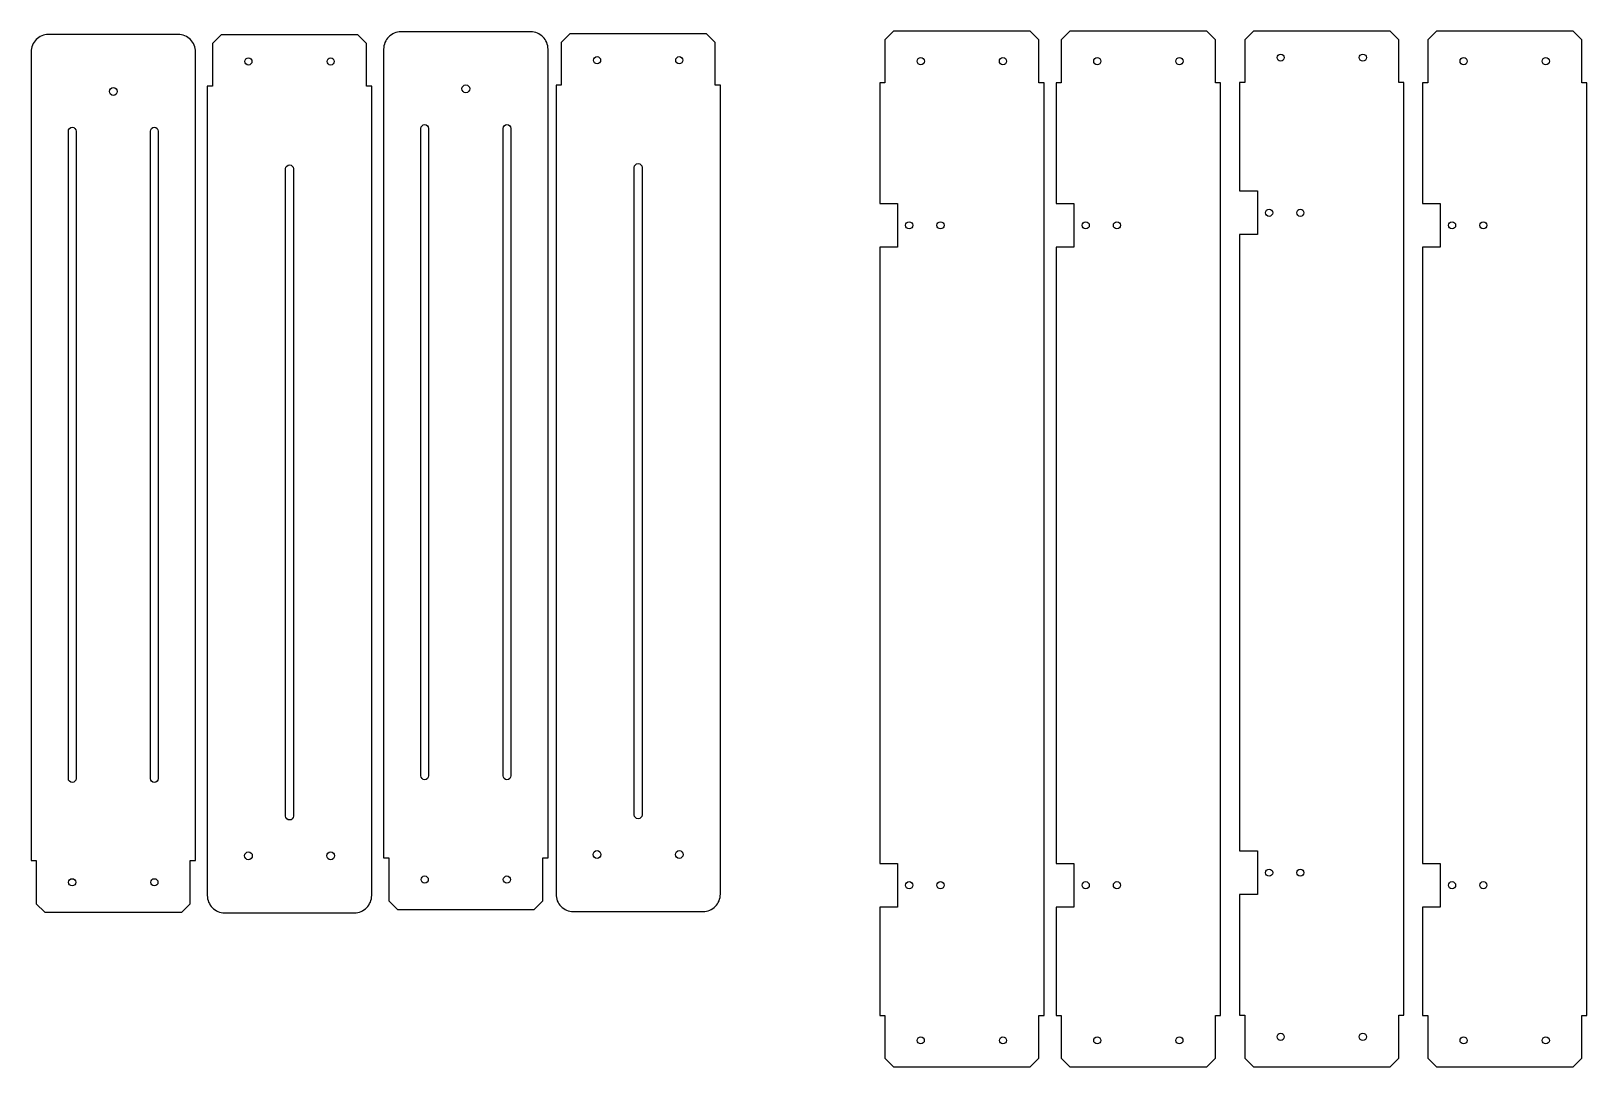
# Model space of a CAD drawing. Header units: inches. Extents: x 0.3 to 35.8, y 0.2 to 23.8.
import ezdxf

# ---------------------------------------------------------------- set-up
doc = ezdxf.new("R2010")
doc.units = ezdxf.units.IN
doc.layers.get('0').update_dxf_attribs({"linetype": 'CONTINUOUS'})

msp = doc.modelspace()

# ---------------------------------------------------------------- linework, layer by layer
for points in [[(11.736, 3.785), (11.933, 3.982), (11.933, 4.966), (12.051, 4.966), (12.051, 23.411, 0.414214), (11.657, 23.804), (8.695, 23.804, 0.414214), (8.301, 23.411), (8.301, 4.966), (8.419, 4.966), (8.419, 3.982), (8.616, 3.785)], [(3.693, 3.723), (3.89, 3.92), (3.89, 4.904), (4.008, 4.904), (4.008, 23.349, 0.414214), (3.614, 23.743), (0.651, 23.743, 0.414214), (0.258, 23.349), (0.258, 4.904), (0.376, 4.904), (0.376, 3.92), (0.573, 3.723)], [(8.028, 22.562), (7.91, 22.562), (7.91, 23.535), (7.713, 23.732), (4.593, 23.732), (4.396, 23.535), (4.396, 22.562), (4.278, 22.562), (4.278, 4.106, 0.414214), (4.672, 3.713), (7.634, 3.713, 0.414214), (8.028, 4.106)], [(15.983, 22.59), (15.865, 22.59), (15.865, 23.564), (15.668, 23.761), (12.548, 23.761), (12.351, 23.564), (12.351, 22.59), (12.233, 22.59), (12.233, 4.135, 0.414214), (12.627, 3.741), (15.589, 3.741, 0.414214), (15.983, 4.135)], [(9.327, 21.6), (9.327, 6.836, -1), (9.15, 6.836), (9.15, 21.6, -1)], [(11.202, 21.6), (11.202, 6.836, -1), (11.025, 6.836), (11.025, 21.6, -1)], [(1.284, 21.538), (1.284, 6.774, -1), (1.107, 6.774), (1.107, 21.538, -1)], [(3.159, 21.538), (3.159, 6.774, -1), (2.982, 6.774), (2.982, 21.538, -1)], [(6.242, 20.681), (6.242, 5.917, -1), (6.065, 5.917), (6.065, 20.681, -1)], [(14.196, 20.71), (14.196, 5.946, -1), (14.019, 5.946), (14.019, 20.71, -1)]]:
    msp.add_lwpolyline(points, format="xyb", close=True)
for points in [[(19.618, 18.893), (19.618, 4.838), (20.023, 4.838), (20.023, 3.842), (19.618, 3.842), (19.618, 1.369), (19.736, 1.369), (19.736, 0.395), (19.933, 0.198), (23.053, 0.198), (23.25, 0.395), (23.25, 1.369), (23.368, 1.369), (23.368, 22.639), (23.25, 22.639), (23.25, 23.623), (23.053, 23.82), (19.933, 23.82), (19.736, 23.623), (19.736, 22.639), (19.618, 22.639), (19.618, 19.889), (20.023, 19.889), (20.023, 18.893)], [(23.644, 18.893), (23.644, 4.838), (24.05, 4.838), (24.05, 3.842), (23.644, 3.842), (23.644, 1.369), (23.762, 1.369), (23.762, 0.395), (23.959, 0.198), (27.079, 0.198), (27.276, 0.395), (27.276, 1.369), (27.394, 1.369), (27.394, 22.639), (27.276, 22.639), (27.276, 23.623), (27.079, 23.82), (23.959, 23.82), (23.762, 23.623), (23.762, 22.639), (23.644, 22.639), (23.644, 19.889), (24.05, 19.889), (24.05, 18.893)], [(27.828, 19.18), (27.828, 5.125), (28.234, 5.125), (28.234, 4.129), (27.828, 4.129), (27.828, 1.379), (27.947, 1.379), (27.947, 0.395), (28.143, 0.198), (31.263, 0.198), (31.46, 0.395), (31.46, 1.379), (31.578, 1.379), (31.578, 22.649), (31.46, 22.649), (31.46, 23.623), (31.263, 23.82), (28.143, 23.82), (27.947, 23.623), (27.947, 22.649), (27.828, 22.649), (27.828, 20.176), (28.234, 20.176), (28.234, 19.18)], [(32.003, 18.893), (32.003, 4.838), (32.408, 4.838), (32.408, 3.842), (32.003, 3.842), (32.003, 1.369), (32.121, 1.369), (32.121, 0.395), (32.318, 0.198), (35.438, 0.198), (35.635, 0.395), (35.635, 1.369), (35.753, 1.369), (35.753, 22.639), (35.635, 22.639), (35.635, 23.623), (35.438, 23.82), (32.318, 23.82), (32.121, 23.623), (32.121, 22.639), (32.003, 22.639), (32.003, 19.889), (32.408, 19.889), (32.408, 18.893)]]:
    msp.add_lwpolyline(points, close=True)
for centre, radius in [((5.216, 23.128), 0.081), ((7.091, 23.128), 0.081), ((13.17, 23.157), 0.081), ((15.045, 23.157), 0.081), ((20.555, 23.135), 0.082), ((22.43, 23.135), 0.082), ((24.582, 23.135), 0.082), ((26.457, 23.135), 0.082), ((28.766, 23.216), 0.081), ((30.641, 23.216), 0.081), ((32.94, 23.135), 0.082), ((34.815, 23.135), 0.082), ((2.133, 22.444), 0.0885), ((10.176, 22.505), 0.0885), ((28.502, 19.678), 0.082), ((29.215, 19.678), 0.082), ((20.291, 19.391), 0.082), ((21.005, 19.391), 0.082), ((24.318, 19.391), 0.082), ((25.031, 19.391), 0.082), ((32.676, 19.391), 0.082), ((33.39, 19.391), 0.082), ((5.216, 5.012), 0.0885), ((7.091, 5.012), 0.0885), ((13.17, 5.041), 0.0885), ((15.045, 5.041), 0.0885), ((28.502, 4.627), 0.082), ((29.215, 4.627), 0.082), ((1.195, 4.408), 0.082), ((3.07, 4.408), 0.082), ((9.238, 4.47), 0.082), ((11.113, 4.47), 0.082), ((20.291, 4.34), 0.082), ((21.005, 4.34), 0.082), ((24.318, 4.34), 0.082), ((25.031, 4.34), 0.082), ((32.676, 4.34), 0.082), ((33.39, 4.34), 0.082), ((20.555, 0.802), 0.081), ((22.43, 0.802), 0.081), ((24.582, 0.802), 0.081), ((26.457, 0.802), 0.081), ((28.766, 0.883), 0.082), ((30.641, 0.883), 0.082), ((32.94, 0.802), 0.081), ((34.815, 0.802), 0.081)]:
    msp.add_circle(centre, radius)

doc.saveas('drawing.dxf')
